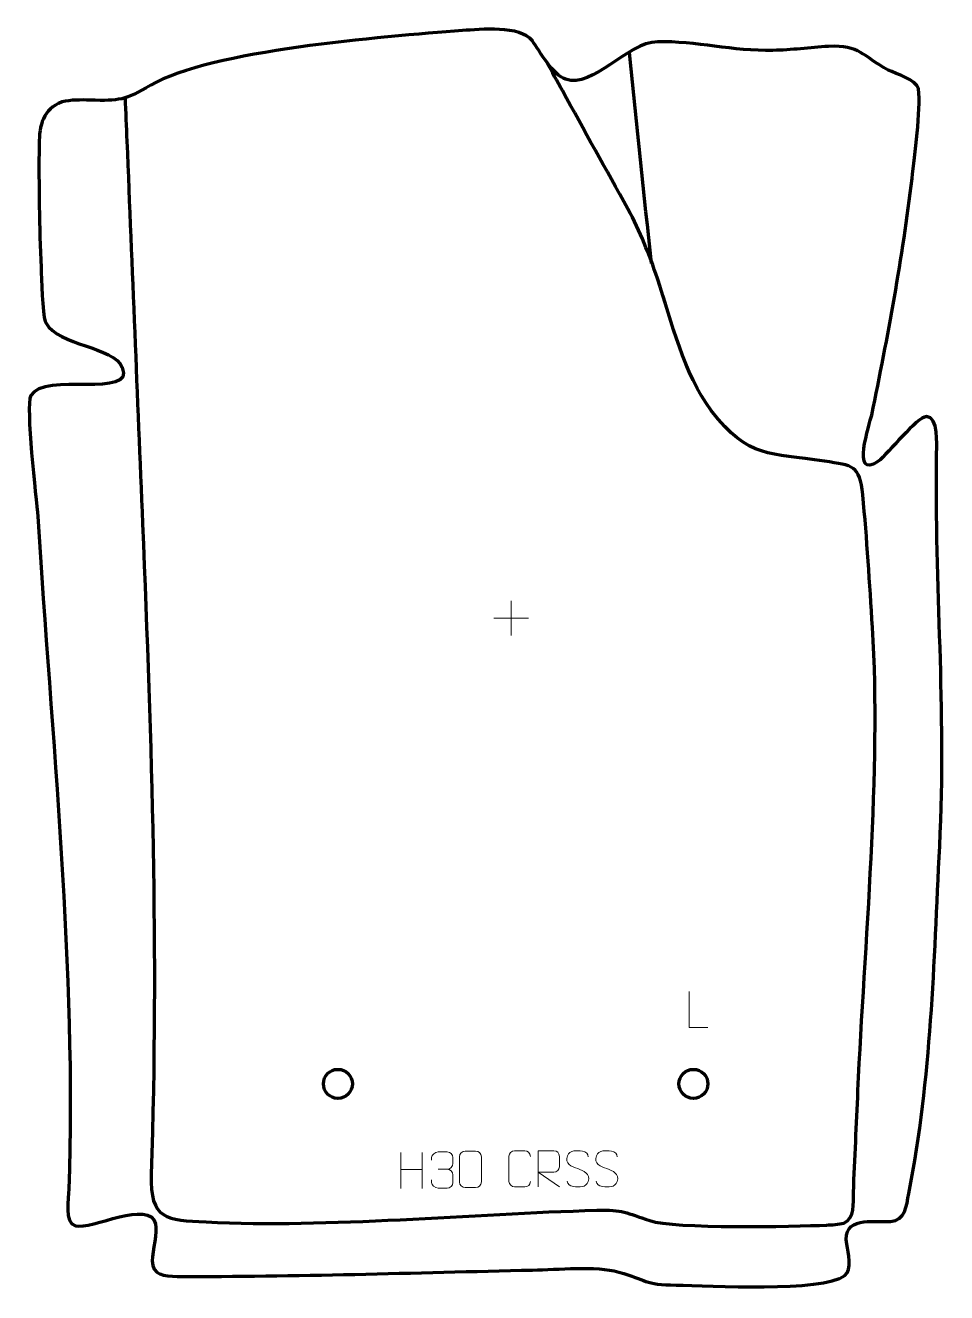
# Model space of a CAD drawing. Header units: millimetres. Extents: x -316 to 319, y -423 to 451.
import ezdxf

# ---------------------------------------------------------------- set-up
doc = ezdxf.new("R2010")
doc.units = ezdxf.units.MM
doc.header["$MEASUREMENT"] = 0
doc.layers.add('layer 2', color=7, linetype='Continuous')
doc.layers.add('layer 3', color=7, linetype='Continuous')

msp = doc.modelspace()

# ---------------------------------------------------------------- linework, layer by layer
at = {"layer": 'layer 2', "color": 142, "lineweight": 200}
for centre in [(-100.8536, -278.5934), (144.1508, -278.5933)]:
    msp.add_ellipse(centre, major_axis=(0, 10), ratio=1, dxfattribs=at)
at = {"layer": 'layer 2', "color": 142, "lineweight": 158}
for points, knots in [([(115.1644, 286.9038), (110.2517, 334.5523), (105.3388, 382.2009), (100.4262, 429.8494), (100.4262, 429.8494), (100.4262, 429.8494), (100.1169, 432.8491), (100.1169, 432.8491)], [0, 0, 0, 0, 0.33333333, 0.33333333, 0.33333333, 0.33333333, 1, 1, 1, 1]), ([(-247.5149, 401.2271), (-247.1067, 391.2395), (-246.6986, 381.2518), (-246.2904, 371.2642), (-246.2904, 371.2642), (-242.6982, 283.3731), (-239.1066, 195.4819), (-235.5149, 107.5908), (-235.5149, 107.5908), (-229.2074, -46.5832), (-224.4103, -185.7487), (-229.4979, -340.8769), (-229.4979, -340.8769), (-230.538, -372.5875), (-218.7947, -372.3518), (-191.719, -373.8184), (-191.719, -373.8184), (-106.9265, -378.0591), (-9.3608, -368.0597), (77.5938, -365.7743), (77.5938, -365.7743), (95.6098, -365.303), (97.8508, -367.4375), (114.0605, -372.9167), (114.0605, -372.9167), (130.7777, -378.5675), (213.3012, -377.0085), (235.8817, -375.96), (235.8817, -375.96), (239.3197, -375.7864), (244.5362, -375.5521), (247.8154, -374.5753), (247.8154, -374.5753), (255.5224, -371.3251), (254.193, -360.8392), (254.4766, -353.5273), (254.4766, -353.5273), (255.3836, -330.1399), (256.5545, -306.6905), (257.5818, -283.2989), (257.5818, -283.2989), (262.011, -183.7313), (273.875, -62.1006), (267.5725, 36.0187), (267.5725, 36.0187), (265.6122, 66.5415), (263.874, 97.0033), (260.8461, 127.4496), (260.8461, 127.4496), (258.7404, 148.262), (254.223, 147.5202), (234.4555, 150.6864), (234.4555, 150.6864), (196.5051, 156.765), (182.7069, 151.7334), (156.5027, 185.5557), (156.5027, 185.5557), (136.9627, 211.8843), (129.74, 246.0045), (119.403, 276.6417), (119.403, 276.6417), (113.6508, 293.4451), (107.4572, 309.0298), (99.0666, 324.7259), (99.0666, 324.7259), (83.8205, 351.765), (68.8644, 378.9361), (53.9222, 406.1413), (53.9222, 406.1413), (50.3234, 412.6935), (46.7247, 419.2458), (43.1259, 425.7981)], [0, 0, 0, 0, 0.05263158, 0.05263158, 0.05263158, 0.05263158, 0.10526316, 0.10526316, 0.10526316, 0.10526316, 0.15789474, 0.15789474, 0.15789474, 0.15789474, 0.21052632, 0.21052632, 0.21052632, 0.21052632, 0.26315789, 0.26315789, 0.26315789, 0.26315789, 0.31578947, 0.31578947, 0.31578947, 0.31578947, 0.36842105, 0.36842105, 0.36842105, 0.36842105, 0.42105263, 0.42105263, 0.42105263, 0.42105263, 0.47368421, 0.47368421, 0.47368421, 0.47368421, 0.52631579, 0.52631579, 0.52631579, 0.52631579, 0.57894737, 0.57894737, 0.57894737, 0.57894737, 0.63157895, 0.63157895, 0.63157895, 0.63157895, 0.68421053, 0.68421053, 0.68421053, 0.68421053, 0.73684211, 0.73684211, 0.73684211, 0.73684211, 0.78947368, 0.78947368, 0.78947368, 0.78947368, 0.84210526, 0.84210526, 0.84210526, 0.84210526, 0.89473684, 0.89473684, 0.89473684, 0.89473684, 1, 1, 1, 1])]:
    msp.add_open_spline(points, degree=3, knots=knots, dxfattribs=at)
at = {"layer": 'layer 2', "color": 250, "lineweight": 9}
for points in [[(18.5641, 54.4432), (18.5641, 54.4432), (18.5641, 30.4653), (18.5641, 30.4653)], [(6.5752, 42.4542), (6.5752, 42.4542), (30.5531, 42.4542), (30.5531, 42.4542)], [(-57.4352, -325.8663), (-57.4352, -325.8663), (-57.4352, -350.6438), (-57.4352, -350.6438)], [(-42.7919, -325.8663), (-42.7919, -325.8663), (-42.7919, -350.8198), (-42.7919, -350.8198)], [(-57.4352, -337.7486), (-57.4352, -337.7486), (-42.7919, -337.7482), (-42.7919, -337.7482)], [(-31.6925, -337.5076), (-31.6925, -337.5076), (-25.4961, -337.5076), (-25.4961, -337.5076)]]:
    msp.add_open_spline(points, degree=3, dxfattribs=at)
for points, knots in [([(154.1482, -239.7901), (154.1482, -239.7901), (141.1991, -239.7901), (141.1991, -239.7901), (141.1991, -239.7901), (141.1991, -239.7901), (141.1991, -214.8365), (141.1991, -214.8365)], [0, 0, 0, 0, 0.33333333, 0.33333333, 0.33333333, 0.33333333, 1, 1, 1, 1]), ([(-36.4022, -331.2624), (-36.4022, -331.2624), (-36.4022, -329.4052), (-36.4022, -329.4052), (-36.4022, -329.4052), (-36.4165, -327.6633), (-33.752, -325.5452), (-31.6929, -325.5679), (-31.6929, -325.5679), (-29.6288, -325.5679), (-27.5648, -325.5679), (-25.5011, -325.5679), (-25.5011, -325.5679), (-23.3066, -325.5591), (-21.7083, -327.4059), (-21.6639, -329.318), (-21.6639, -329.318), (-21.6643, -330.7531), (-21.6643, -332.1882), (-21.6639, -333.6237), (-21.6639, -333.6237), (-21.7125, -335.2772), (-23.3151, -337.5072), (-25.5134, -337.4972), (-25.5134, -337.4972), (-23.3097, -337.5084), (-21.7017, -339.3116), (-21.6477, -341.3711), (-21.6477, -341.3711), (-21.6481, -343.1558), (-21.6481, -344.9405), (-21.6477, -346.7256), (-21.6477, -346.7256), (-21.6376, -348.787), (-23.6925, -350.5501), (-25.5134, -350.542), (-25.5134, -350.542), (-27.5787, -350.5417), (-29.6439, -350.5417), (-31.7095, -350.542), (-31.7095, -350.542), (-33.8781, -350.5305), (-36.4091, -348.1303), (-36.4277, -346.6685), (-36.4277, -346.6685), (-36.4277, -346.6685), (-36.4277, -344.7599), (-36.4277, -344.7599)], [0, 0, 0, 0, 0.07692308, 0.07692308, 0.07692308, 0.07692308, 0.15384615, 0.15384615, 0.15384615, 0.15384615, 0.23076923, 0.23076923, 0.23076923, 0.23076923, 0.30769231, 0.30769231, 0.30769231, 0.30769231, 0.38461538, 0.38461538, 0.38461538, 0.38461538, 0.46153846, 0.46153846, 0.46153846, 0.46153846, 0.53846154, 0.53846154, 0.53846154, 0.53846154, 0.61538462, 0.61538462, 0.61538462, 0.61538462, 0.69230769, 0.69230769, 0.69230769, 0.69230769, 0.76923077, 0.76923077, 0.76923077, 0.76923077, 0.84615385, 0.84615385, 0.84615385, 0.84615385, 1, 1, 1, 1]), ([(-13.0791, -324.9979), (-10.7041, -324.9979), (-8.3286, -324.9979), (-5.9532, -324.9979), (-5.9532, -324.9979), (-3.9652, -324.9622), (-1.9315, -326.4621), (-1.9043, -328.9134), (-1.9043, -328.9134), (-1.9047, -334.6926), (-1.9047, -340.4721), (-1.9043, -346.252), (-1.9043, -346.252), (-2.047, -348.5885), (-3.7598, -350.0763), (-5.9532, -350.0872), (-5.9532, -350.0872), (-8.3345, -350.0868), (-10.7159, -350.0868), (-13.0969, -350.0872), (-13.0969, -350.0872), (-15.0628, -350.1932), (-17.0767, -348.2981), (-17.0653, -346.2695), (-17.0653, -346.2695), (-17.0649, -340.4671), (-17.0649, -334.665), (-17.0653, -328.8633), (-17.0653, -328.8633), (-17.061, -326.7132), (-15.2772, -324.9843), (-13.0791, -324.9979)], [0, 0, 0, 0, 0.11111111, 0.11111111, 0.11111111, 0.11111111, 0.22222222, 0.22222222, 0.22222222, 0.22222222, 0.33333333, 0.33333333, 0.33333333, 0.33333333, 0.44444444, 0.44444444, 0.44444444, 0.44444444, 0.55555556, 0.55555556, 0.55555556, 0.55555556, 0.66666667, 0.66666667, 0.66666667, 0.66666667, 0.77777778, 0.77777778, 0.77777778, 0.77777778, 1, 1, 1, 1]), ([(31.863, -345.8495), (31.7232, -348.1729), (30.046, -349.6525), (27.8983, -349.6633), (27.8983, -349.6633), (25.5664, -349.6629), (23.2345, -349.6629), (20.903, -349.6633), (20.903, -349.6633), (18.978, -349.7687), (17.0059, -347.8842), (17.0171, -345.8669), (17.0171, -345.8669), (17.0175, -340.0968), (17.0175, -334.3271), (17.0171, -328.5578), (17.0171, -328.5578), (17.0213, -326.4197), (18.768, -324.7005), (20.9204, -324.714), (20.9204, -324.714), (23.2461, -324.714), (25.5722, -324.714), (27.8983, -324.714), (27.8983, -324.714), (29.8449, -324.6785), (31.8363, -326.17), (31.863, -328.6076)], [0, 0, 0, 0, 0.125, 0.125, 0.125, 0.125, 0.25, 0.25, 0.25, 0.25, 0.375, 0.375, 0.375, 0.375, 0.5, 0.5, 0.5, 0.5, 0.625, 0.625, 0.625, 0.625, 0.75, 0.75, 0.75, 0.75, 1, 1, 1, 1]), ([(37.108, -349.6672), (37.108, -349.6672), (37.108, -324.7137), (37.108, -324.7137), (37.108, -324.7137), (40.7028, -324.7137), (44.2983, -324.7137), (47.8935, -324.7137), (47.8935, -324.7137), (50.2188, -324.7514), (51.7761, -326.2414), (51.772, -328.6078), (51.772, -328.6078), (51.7716, -330.6433), (51.7716, -333.7027), (51.772, -335.7387), (51.772, -335.7387), (51.7655, -337.6142), (49.9532, -339.556), (47.9437, -339.5751), (47.9437, -339.5751), (47.9437, -339.5751), (37.108, -339.5751), (37.108, -339.5751), (37.108, -339.5751), (37.108, -339.5751), (51.7627, -349.6672), (51.7627, -349.6672)], [0, 0, 0, 0, 0.125, 0.125, 0.125, 0.125, 0.25, 0.25, 0.25, 0.25, 0.375, 0.375, 0.375, 0.375, 0.5, 0.5, 0.5, 0.5, 0.625, 0.625, 0.625, 0.625, 0.75, 0.75, 0.75, 0.75, 1, 1, 1, 1]), ([(64.4456, -337.0166), (60.1973, -335.5462), (55.2892, -333.7504), (57.2943, -328.2301), (57.2943, -328.2301), (58.7978, -324.0902), (64.0114, -324.4787), (67.615, -325.0798), (67.615, -325.0798), (70.4756, -325.557), (71.3403, -326.7702), (71.6509, -328.8543)], [0, 0, 0, 0, 0.25, 0.25, 0.25, 0.25, 0.5, 0.5, 0.5, 0.5, 1, 1, 1, 1]), ([(84.4456, -337.0166), (80.1973, -335.5462), (75.2892, -333.7504), (77.2943, -328.2301), (77.2943, -328.2301), (78.7978, -324.0902), (84.0114, -324.4787), (87.615, -325.0798), (87.615, -325.0798), (90.4756, -325.557), (91.3403, -326.7702), (91.6509, -328.8543)], [0, 0, 0, 0, 0.25, 0.25, 0.25, 0.25, 0.5, 0.5, 0.5, 0.5, 1, 1, 1, 1]), ([(64.4456, -337.0167), (68.4642, -338.6634), (73.4937, -340.5517), (71.6597, -345.912), (71.6597, -345.912), (70.1999, -350.1784), (65.2891, -349.9217), (61.563, -349.367), (61.563, -349.367), (58.813, -348.9572), (57.5921, -347.7437), (57.2141, -345.6315)], [0, 0, 0, 0, 0.25, 0.25, 0.25, 0.25, 0.5, 0.5, 0.5, 0.5, 1, 1, 1, 1]), ([(84.4456, -337.0167), (88.4642, -338.6634), (93.4937, -340.5517), (91.6597, -345.912), (91.6597, -345.912), (90.1999, -350.1784), (85.2891, -349.9217), (81.563, -349.367), (81.563, -349.367), (78.813, -348.9572), (77.5921, -347.7437), (77.2141, -345.6315)], [0, 0, 0, 0, 0.25, 0.25, 0.25, 0.25, 0.5, 0.5, 0.5, 0.5, 1, 1, 1, 1])]:
    msp.add_open_spline(points, degree=3, knots=knots, dxfattribs=at)
at = {"layer": 'layer 3', "color": 242, "lineweight": 158}
msp.add_open_spline([(-271.7601, 399.5956), (-251.3036, 398.9506), (-247.6695, 399.4976), (-229.896, 409.8492), (-229.896, 409.8492), (-188.7234, 433.8288), (-70.8691, 443.2727), (-14.9809, 447.5381), (-14.9809, 447.5381), (-2.5628, 448.4668), (24.6779, 451.1585), (33.1726, 440.4666), (33.1726, 440.4666), (38.5076, 432.899), (47.3025, 417.0186), (56.0311, 413.9798), (56.0311, 413.9798), (74.7777, 407.4531), (98.3635, 439.3021), (119.4922, 439.846), (119.4922, 439.846), (145.7239, 440.3074), (171.5708, 433.2636), (198.9236, 433.8659), (198.9236, 433.8659), (211.6917, 434.1471), (224.425, 435.7565), (237.1685, 436.6532), (237.1685, 436.6532), (259.4275, 437.3467), (260.0751, 430.2338), (278.4537, 420.3713), (278.4537, 420.3713), (283.9525, 417.6066), (297.7218, 413.6471), (299.3615, 407.4134), (299.3615, 407.4134), (300.887, 392.0574), (296.7253, 362.1425), (294.8869, 345.6604), (294.8869, 345.6604), (288.3377, 290.7797), (278.2444, 236.4992), (267.0373, 182.402), (267.0373, 182.402), (265.7129, 176.8296), (252.5864, 137.4899), (271.3626, 150.3842), (271.3626, 150.3842), (278.7394, 156.4385), (297.9641, 180.9232), (304.8555, 181.5161), (304.8555, 181.5161), (313.0134, 181.193), (311.9206, 162.1348), (311.7909, 156.6534), (311.7909, 156.6534), (310.3814, 63.7312), (318.6826, -18.1617), (313.9055, -114.7011), (313.9055, -114.7011), (309.8064, -197.3288), (308.4354, -272.7793), (292.5955, -354.2625), (292.5955, -354.2625), (291.0215, -362.8295), (290.1596, -372.681), (280.0875, -373.5875), (280.0875, -373.5875), (267.4912, -373.9079), (246.6437, -369.7716), (249.8416, -389.2368), (249.8416, -389.2368), (250.7861, -394.9862), (253.977, -406.6774), (248.4513, -410.7816), (248.4513, -410.7816), (232.5998, -422.5552), (155.1247, -417.6002), (132.2605, -417.3621), (132.2605, -417.3621), (110.3022, -417.0728), (111.8795, -413.9222), (92.7632, -408.3493), (92.7632, -408.3493), (76.605, -403.9547), (50.7008, -406.6207), (33.2472, -406.9948), (33.2472, -406.9948), (-47.9256, -408.7343), (-130.595, -411.7112), (-211.6457, -411.3217), (-211.6457, -411.3217), (-220.5071, -411.279), (-228.9229, -410.4438), (-228.7574, -400.6579), (-228.7574, -400.6579), (-228.6394, -393.6748), (-225.2795, -380.5556), (-226.5316, -375.1953), (-226.5316, -375.1953), (-230.5828, -357.8528), (-270.5855, -379.293), (-281.8002, -376.5072), (-281.8002, -376.5072), (-289.5915, -374.5718), (-286.5602, -357.4135), (-286.2819, -351.1564), (-286.2819, -351.1564), (-280.9383, -203.4137), (-298.4624, -36.2149), (-307.6694, 112.5574), (-307.6694, 112.5574), (-308.849, 125.2247), (-316.2633, 188.8501), (-312.5227, 195.8653), (-312.5227, 195.8653), (-303.6895, 212.4315), (-240.3423, 193.3519), (-249.456, 215.3144), (-249.456, 215.3144), (-255.4425, 229.7412), (-293.6489, 230.3448), (-301.9155, 245.931), (-301.9155, 245.931), (-301.9155, 245.931), (-302.5184, 247.0677), (-302.5184, 247.0677), (-302.5184, 247.0677), (-304.6515, 252.6383), (-305.1935, 276.8026), (-305.4684, 284.2007), (-305.4684, 284.2007), (-306.5741, 311.9781), (-307.0906, 340.8183), (-306.8153, 368.6354), (-306.8153, 368.6354), (-306.8153, 368.6354), (-306.8083, 369.269), (-306.8083, 369.269), (-306.8083, 369.269), (-306.6449, 382.1952), (-304.2735, 393.4589), (-290.935, 398.3354), (-290.935, 398.3354), (-285.0788, 399.9197), (-277.7959, 399.7639), (-271.7601, 399.5956)], degree=3, knots=[0, 0, 0, 0, 0.02631579, 0.02631579, 0.02631579, 0.02631579, 0.05263158, 0.05263158, 0.05263158, 0.05263158, 0.07894737, 0.07894737, 0.07894737, 0.07894737, 0.10526316, 0.10526316, 0.10526316, 0.10526316, 0.13157895, 0.13157895, 0.13157895, 0.13157895, 0.15789474, 0.15789474, 0.15789474, 0.15789474, 0.18421053, 0.18421053, 0.18421053, 0.18421053, 0.21052632, 0.21052632, 0.21052632, 0.21052632, 0.23684211, 0.23684211, 0.23684211, 0.23684211, 0.26315789, 0.26315789, 0.26315789, 0.26315789, 0.28947368, 0.28947368, 0.28947368, 0.28947368, 0.31578947, 0.31578947, 0.31578947, 0.31578947, 0.34210526, 0.34210526, 0.34210526, 0.34210526, 0.36842105, 0.36842105, 0.36842105, 0.36842105, 0.39473684, 0.39473684, 0.39473684, 0.39473684, 0.42105263, 0.42105263, 0.42105263, 0.42105263, 0.44736842, 0.44736842, 0.44736842, 0.44736842, 0.47368421, 0.47368421, 0.47368421, 0.47368421, 0.5, 0.5, 0.5, 0.5, 0.52631579, 0.52631579, 0.52631579, 0.52631579, 0.55263158, 0.55263158, 0.55263158, 0.55263158, 0.57894737, 0.57894737, 0.57894737, 0.57894737, 0.60526316, 0.60526316, 0.60526316, 0.60526316, 0.63157895, 0.63157895, 0.63157895, 0.63157895, 0.65789474, 0.65789474, 0.65789474, 0.65789474, 0.68421053, 0.68421053, 0.68421053, 0.68421053, 0.71052632, 0.71052632, 0.71052632, 0.71052632, 0.73684211, 0.73684211, 0.73684211, 0.73684211, 0.76315789, 0.76315789, 0.76315789, 0.76315789, 0.78947368, 0.78947368, 0.78947368, 0.78947368, 0.81578947, 0.81578947, 0.81578947, 0.81578947, 0.84210526, 0.84210526, 0.84210526, 0.84210526, 0.86842105, 0.86842105, 0.86842105, 0.86842105, 0.89473684, 0.89473684, 0.89473684, 0.89473684, 0.92105263, 0.92105263, 0.92105263, 0.92105263, 0.94736842, 0.94736842, 0.94736842, 0.94736842, 1, 1, 1, 1], dxfattribs=at)

doc.saveas('drawing.dxf')
